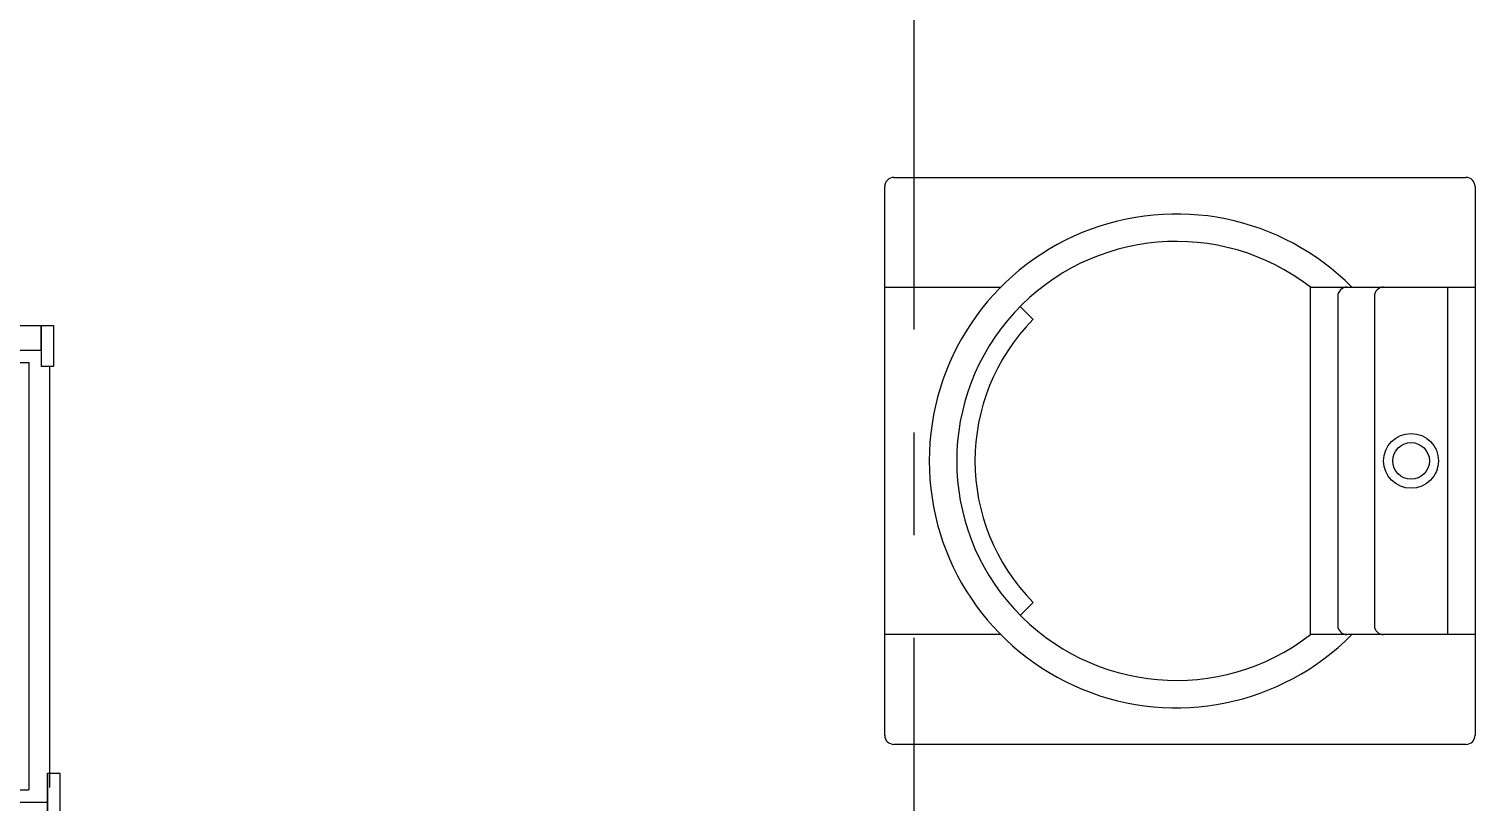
# Model space of a CAD drawing. Header units: millimetres. Extents: x 188.6 to 263.2, y 40.1 to 120.1.
# Drawn here: x 197.374 to 199.133, y 113.894 to 114.835 of the extents above; entities that cross this region are included whole.
import ezdxf

# ---------------------------------------------------------------- set-up
doc = ezdxf.new("R2010")
doc.units = ezdxf.units.MM
doc.linetypes.add('CENTER2', pattern=[1.125, 0.75, -0.125, 0.125, -0.125])
doc.linetypes.add('XREF-TIPO$0$HIDDEN2', pattern=[0.1875, 0.125, -0.0625])
doc.layers.add('ARQ', color=8, linetype='Continuous')
doc.layers.add('GAS-TUBO-PISO', color=6, linetype='CENTER2')

# ---------------------------------------------------------------- blocks, each defined once
blk = doc.blocks.new('XREF-TIPO$0$XREF-MC1101-TE-LAYO$0$LAV-ROUP-flat-3')
at = {"color": 0}
for p, q in [((-0.635, 0.31), (-0.01, 0.31)), ((-0.645, -0.3), (-0.645, 0.3)), ((0, 0.3), (0, -0.3)), ((-0.645, 0.19), (-0.5182, 0.19)), ((-0.1797, 0.19), (0, 0.19)), ((-0.1797, -0.19), (-0.1797, 0.19)), ((-0.03, 0.19), (-0.03, -0.19)), ((-0.15, 0.18), (-0.15, -0.18)), ((-0.11, 0.18), (-0.11, -0.18)), ((-0.4969, 0.1689), (-0.4827, 0.1548)), ((-0.4969, -0.1689), (-0.4827, -0.1548)), ((-0.5182, -0.19), (-0.645, -0.19)), ((0, -0.19), (-0.1797, -0.19)), ((-0.01, -0.31), (-0.635, -0.31))]:
    blk.add_line(p, q, dxfattribs=at)
for radius in [0.03, 0.02]:
    blk.add_circle((-0.0699, 0), radius, dxfattribs=at)
for centre, radius, start, end in [((-0.635, 0.3), 0.01, 90, 180), ((-0.01, 0.3), 0.01, 0, 90), ((-0.3264, 0), 0.27, 44.7249, 315.2751), ((-0.3264, 0), 0.24, 52.3415, 307.6585), ((-0.14, 0.18), 0.01, 90, 180), ((-0.1, 0.18), 0.01, 90, 180), ((-0.3264, 0), 0.22, 135.2751, 224.7249), ((-0.14, -0.18), 0.01, 180, 270), ((-0.1, -0.18), 0.01, 180, 270), ((-0.635, -0.3), 0.01, 180, 270), ((-0.01, -0.3), 0.01, 270, 0)]:
    blk.add_arc(centre, radius, start, end, dxfattribs=at)
blk = doc.blocks.new('XREF-TIPO$0$PORTA 70')
at = {"color": 0}
for p, q in [((36.2665, 23.8835), (36.2815, 23.8835)), ((36.2665, 23.8335), (36.2665, 23.8835)), ((36.2815, 23.8335), (36.2815, 23.8835)), ((36.4015, 23.8685), (36.4165, 23.8685)), ((36.4015, 23.8685), (36.4015, 23.8185)), ((36.4165, 23.8685), (36.4165, 23.8185)), ((36.2815, 23.8485), (36.2815, 23.8335)), ((36.4015, 23.8485), (36.2815, 23.8485)), ((36.4015, 23.8185), (36.4015, 23.8485)), ((36.2815, 23.8335), (36.2665, 23.8335)), ((36.3115, 23.8335), (36.2815, 23.8335)), ((36.3115, 23.8185), (36.3115, 23.8335)), ((36.4015, 23.8185), (36.3115, 23.8185)), ((36.4165, 23.8185), (36.4015, 23.8185)), ((36.3115, 23.1485), (36.4015, 23.1485)), ((36.3115, 23.1335), (36.3115, 23.1485)), ((36.4015, 23.1485), (36.4165, 23.1485)), ((36.4015, 23.1185), (36.4015, 23.1485)), ((36.4015, 23.1485), (36.4015, 23.0985)), ((36.4165, 23.1485), (36.4165, 23.0985)), ((36.2665, 23.0835), (36.2665, 23.1335)), ((36.2815, 23.1335), (36.3115, 23.1335)), ((36.2815, 23.0835), (36.2815, 23.1335)), ((36.2815, 23.1185), (36.4015, 23.1185)), ((36.4165, 23.0985), (36.4015, 23.0985)), ((36.2815, 23.0835), (36.2665, 23.0835))]:
    blk.add_line(p, q, dxfattribs=at)
blk.add_lwpolyline([(36.2815, 23.1635), (36.2815, 23.1335), (35.5815, 23.1335), (35.5815, 23.1635)], close=True, dxfattribs=at)
at = {"color": 0, "linetype": 'XREF-TIPO$0$HIDDEN2'}
blk.add_arc((36.2815, 23.1335), 0.7, 90, 180, dxfattribs=at)
blk = doc.blocks.new('XREF-TIPO$0$A$C0189091C')
at = {"color": 0}
for p, q in [((0.05, 0.1425), (0.05, 0.9425)), ((0.05, 0.9425), (0.08, 0.9425)), ((0.08, 0.9425), (0.05, 0.9425)), ((0.05, 0.9425), (0.05, 0.1425)), ((0.08, 0.9425), (0.08, 0.1425)), ((0.08, 0.1425), (0.08, 0.9425)), ((0, 0.1575), (0.05, 0.1575)), ((0, 0.1425), (0, 0.1575)), ((0.05, 0.1425), (0, 0.1425)), ((0, 0.1425), (0.05, 0.1425)), ((0.035, 0.015), (0.035, 0.1425)), ((0.08, 0.1425), (0.05, 0.1425)), ((0.05, 0.1425), (0.08, 0.1425)), ((0.05, 0.1425), (0.05, 0.1125)), ((0.85, 0.1575), (0.9, 0.1575)), ((0.85, 0.1425), (0.85, 0.1575)), ((0.865, 0.1425), (0.85, 0.1425)), ((0.85, 0.1125), (0.85, 0.1425)), ((0.85, 0.1425), (0.9, 0.1425)), ((0.865, 0.1425), (0.865, 0.015)), ((0.9, 0.1575), (0.9, 0.1425)), ((0.05, 0.1125), (0.065, 0.1125)), ((0.065, 0.1125), (0.065, 0.015)), ((0.835, 0.1125), (0.85, 0.1125)), ((0.835, 0.015), (0.835, 0.1125)), ((0.015, 0), (0.015, 0.015)), ((0.065, 0.015), (0.015, 0.015)), ((0.065, 0), (0.015, 0)), ((0.035, 0.015), (0.065, 0.015)), ((0.065, 0.015), (0.065, 0)), ((0.835, 0), (0.835, 0.015)), ((0.835, 0.015), (0.875, 0.015)), ((0.885, 0.015), (0.835, 0.015)), ((0.885, 0), (0.835, 0)), ((0.885, 0.015), (0.885, 0))]:
    blk.add_line(p, q, dxfattribs=at)
at = {"color": 0, "linetype": 'XREF-TIPO$0$HIDDEN2', "lineweight": 13}
blk.add_arc((0.05, 0.1425), 0.8, 360, 90, dxfattribs=at)
blk = doc.blocks.new('A$C1BFF5DEF')
at = {"layer": 'ARQ', "color": 8}
for p, q in [((-1.6047, 5.375), (-1.5147, 5.375)), ((-1.5147, 5.375), (-1.5147, 4.855)), ((-1.4897, 5.37), (-1.4897, 4.8576)), ((-1.6047, 4.855), (-1.5147, 4.855))]:
    blk.add_line(p, q, dxfattribs=at)
blk.add_blockref('XREF-TIPO$0$PORTA 70', (-37.9012, -17.7285), dxfattribs=at)
at = {"layer": 'ARQ', "color": 8, "xscale": 1.112690764928797, "yscale": 1.112690764928797, "zscale": 1.112690764928797}
blk.add_blockref('XREF-TIPO$0$XREF-MC1101-TE-LAYO$0$LAV-ROUP-flat-3', (0.2436, 5.2552), dxfattribs=at)
at = {"layer": 'ARQ', "color": 8, "rotation": 270}
blk.add_blockref('XREF-TIPO$0$A$C0189091C', (-1.6347, 4.8751), dxfattribs=at)

msp = doc.modelspace()

# ---------------------------------------------------------------- block references
at = {"layer": 'ARQ'}
msp.add_blockref('A$C1BFF5DEF', (198.8891, 109.0543), dxfattribs=at)

# ---------------------------------------------------------------- next in the draw order: linework, layer by layer
at = {"layer": 'GAS-TUBO-PISO'}
msp.add_line((198.4504, 115.2192), (198.4504, 112.3431), dxfattribs=at)

doc.saveas('drawing.dxf')
